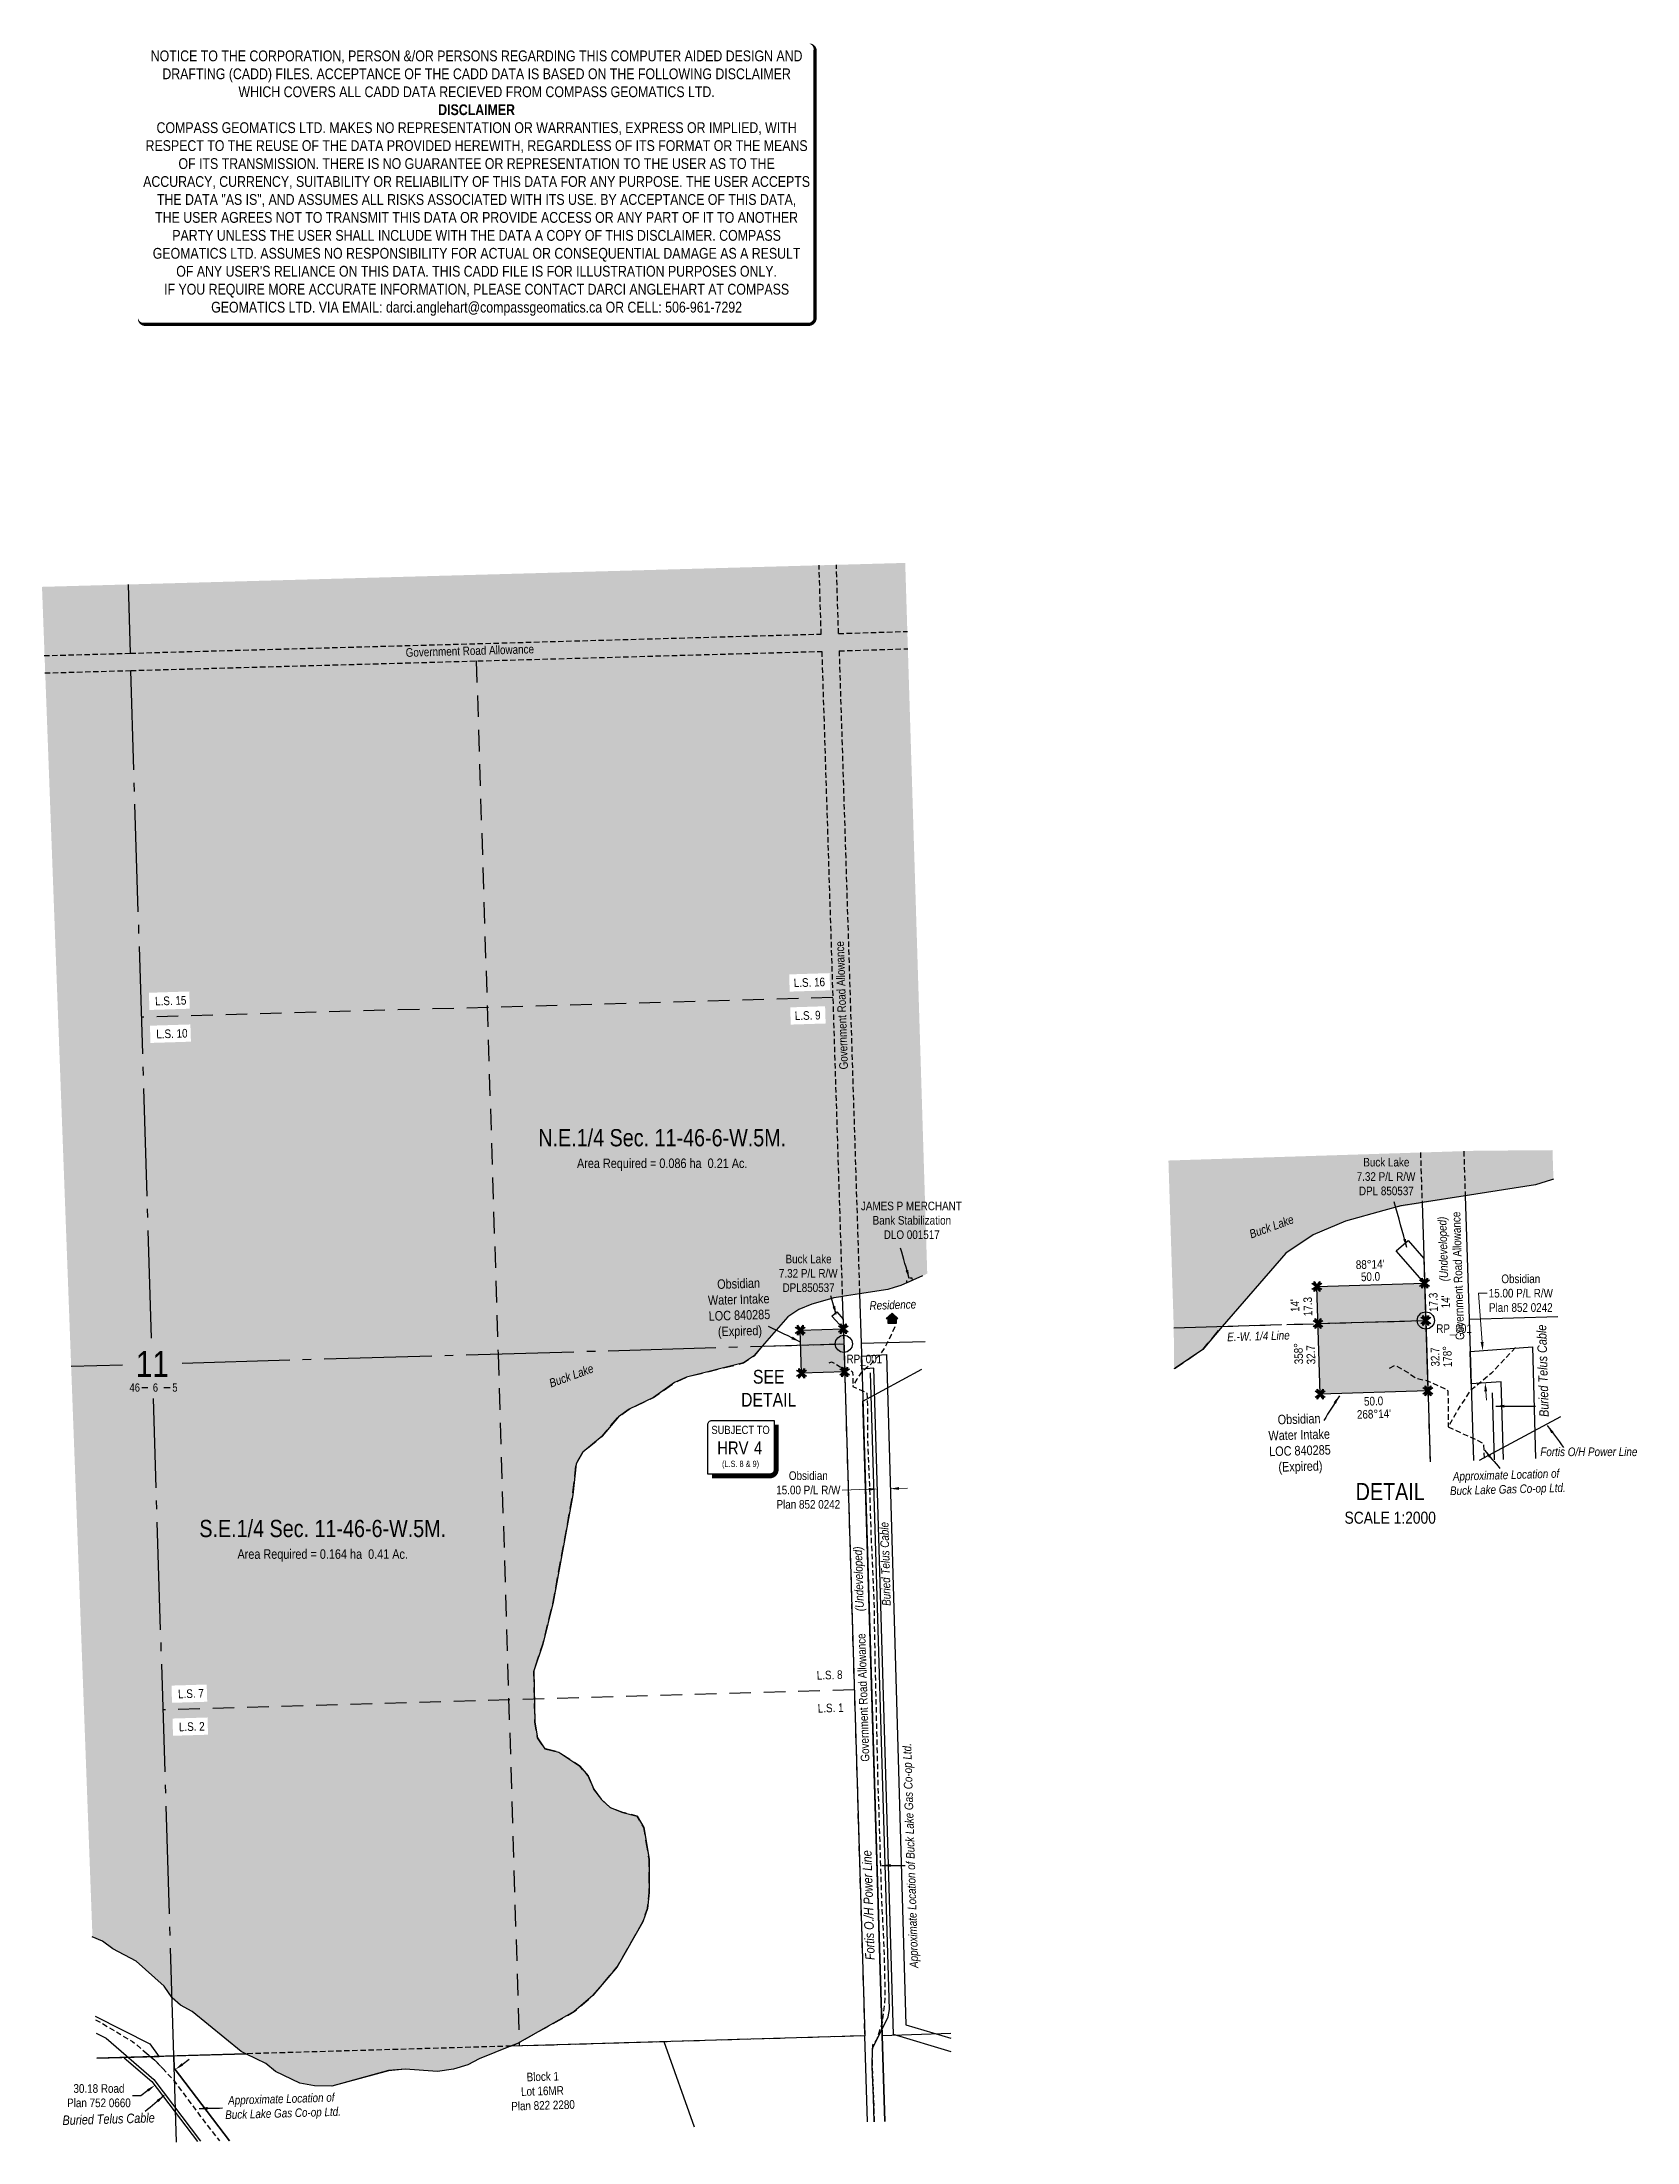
# Model space of a CAD drawing. Extents: x 650161 to 652012, y 5868471 to 5870909.
import ezdxf
from ezdxf.enums import TextEntityAlignment as Align

# ---------------------------------------------------------------- set-up
doc = ezdxf.new("R2010")
doc.units = 0
doc.header["$LTSCALE"] = 5
doc.header["$PDSIZE"] = 0.5
for name, pattern in [('foc-ACCESSROAD', [3.75, 2.5, -1.25]), ('foc-LSD', [8, 5, -3]), ('foc-QUARTERLINE', [33, 25, -3, 2, -3]), ('foc-TRAV', [1.875, 1.25, -0.625]), ('UG_PIPE', [1.875, 1.25, -0.625])]:
    doc.linetypes.add(name, pattern=pattern)
doc.layers.get('Defpoints').update_dxf_attribs({"color": 9})
for name, color, linetype in [('10', 1, 'Continuous'), ('35', 37, 'Continuous'), ('9', 3, 'Continuous'), ('AS-PIPE-UG', 44, 'UG_PIPE'), ('AS-PIPE-UG-T', 44, 'Continuous'), ('AS-POWER', 104, 'foc-POWER'), ('AS-POWER-T', 104, 'Continuous'), ('AS-RESIDENCE', 14, 'Continuous'), ('AS-TELUS', 224, 'foc-TEL'), ('C-AR', 13, 'foc-ACCESSROAD'), ('C-RW', 13, 'Continuous'), ('C-SYMBOL', 7, 'Continuous'), ('CG-NOTES', 7, 'Continuous'), ('CTW', 7, 'Continuous'), ('DETAIL-T', 7, 'Continuous'), ('F-RW', 190, 'Continuous'), ('F-WS', 190, 'foc-ACCESSROAD'), ('L-AREAREQUIRED', 7, 'Continuous'), ('L-BD1', 253, 'Continuous'), ('L-MON', 1, 'Continuous'), ('L-ROAD-T', 7, 'Continuous'), ('L-SEC', 7, 'Continuous'), ('L-SECLBL', 7, 'Continuous'), ('L-SECQ', 8, 'foc-QUARTERLINE'), ('L-SECTION-LSD', 7, 'foc-LSD'), ('L-TITLEDB', 4, 'Continuous'), ('L-TITLEDB-T', 4, 'Continuous'), ('L-WATER-DASH', 7, 'foc-TRAV'), ('P-PROPOSED', 10, 'Continuous'), ('P-PROPOSED-H', 21, 'Continuous'), ('T-WATER', 160, 'Continuous'), ('T-WATER-H', 133, 'Continuous'), ('T-WATER-T', 170, 'Continuous')]:
    doc.layers.add(name, color=color, linetype=linetype)
for name, color, linetype, lineweight in [('C-RW-T', 13, 'Continuous', 9), ('C-WS-T', 13, 'Continuous', 9), ('F-WS-T', 190, 'Continuous', 9), ('T-TEXT', 48, 'Continuous', 18)]:
    doc.layers.add(name, color=color, linetype=linetype, lineweight=lineweight)
doc.layers.add('DISCLAIMER', color=7, linetype='Continuous', plot=False)
doc.styles.add('100L', font='ARIALN.TTF', dxfattribs={"height": 11})
doc.styles.add('175L', font='ARIALN.TTF', dxfattribs={"height": 20})
doc.styles.add('80', font='ARIALN.TTF', dxfattribs={"height": 10})
doc.styles.add('80CG', font='ARIALN.TTF', dxfattribs={"height": 10})
doc.styles.add('80L', font='ARIALN.TTF', dxfattribs={"height": 10})
doc.styles.add('80LS', font='ARIALNI.TTF', dxfattribs={"height": 10})
doc.styles.add('foc-LtypeFont', font='ARIALN.TTF', dxfattribs={"height": 7.35})
doc.styles.add('HRV', font='ARIALN.TTF', dxfattribs={"height": 3})
doc.styles.add('SIMPLEX', font='ARIALN.TTF')
doc.linetypes.add('foc-POWER', pattern='A,6,-1,["P",foc-LtypeFont,S=0.2,R=0,X=-0.625,Y=-0.75],-1.24,4', length=12.24)
doc.linetypes.add('foc-TEL', pattern='A,2,-1,["T",foc-LtypeFont,S=0.2,R=0,X=-0.425,Y=-0.75],-1.24,8', length=12.24)
doc.dimstyles.new('Compass 5 000', dxfattribs={"dimscale": 5, "dimtxt": 9, "dimasz": 2, "dimexe": 0.2, "dimexo": 0.0625, "dimgap": 0.5, "dimtad": 0, "dimtih": 1, "dimtoh": 1, "dimzin": 0, "dimdsep": 46, "dimtxsty": '80CG', "dimcen": 0.1, "dimse1": 1, "dimse2": 1, "dimclrd": 256, "dimclrt": 256, "dimaunit": 1, "dimadec": 4, "dimazin": 0, "dimtfac": 0.06, "dimtofl": 0, "dimtmove": 0, "dimatfit": 1, "dimfxl": 0.2, "dimtolj": 1, "dimtzin": 0, "dimlwd": -1, "dimarcsym": 0})

# ---------------------------------------------------------------- blocks, each defined once
blk = doc.blocks.new('L-SECLBL')
at = {"layer": '9', "color": 7}
for p, q in [((-5.1, -27.8), (-12.3, -27.8)), ((20.7, -27.8), (13.5, -27.8))]:
    blk.add_line(p, q, dxfattribs=at)
at = {"layer": '10', "color": 2, "style": 'SIMPLEX'}
blk.add_attdef('SEC', text='', height=30, dxfattribs=at).set_placement((0, 0), align=Align.MIDDLE)
at = {"layer": '10', "color": 5, "style": '80L'}
blk.add_attdef('TWP', text='', height=9.5, dxfattribs=at).set_placement((-14.4, -27.4), align=Align.MIDDLE_RIGHT)
blk.add_attdef('RGE', text='', height=9.5, dxfattribs=at).set_placement((3.6, -27.4), align=Align.MIDDLE_CENTER)
blk.add_attdef('MER', text='', height=9.5, dxfattribs=at).set_placement((23.2, -27.4), align=Align.MIDDLE_LEFT)
blk = doc.blocks.new('res_occ')
for points in [[(0.1, 0.89), (-1.26, -0.37), (1.46, -0.37)], [(-0.9, -1.43), (1.1, -1.43), (1.1, -0.37), (-0.9, -0.37)]]:
    blk.add_hatch(color=14).paths.add_polyline_path(points)
at = {"color": 14}
for points in [[(0.1, 0.89), (-1.26, -0.37), (1.46, -0.37)], [(-0.9, -1.43), (1.1, -1.43), (1.1, -0.37), (-0.9, -0.37)]]:
    blk.add_lwpolyline(points, close=True, dxfattribs=at)
blk = doc.blocks.new('HRV')
blk.add_lwpolyline([(-35.1, 31.6), (37.2, 31.6), (37.2, -25.5, -0.414214), (32.2, -30.5), (-40.1, -30.5), (-40.1, 26.6, -0.414214)], format="xyb", close=True)
at = {"const_width": 5, "flags": 128}
blk.add_lwpolyline([(-35.1, -33), (32.2, -33, 0.414214), (39.7, -25.5), (39.7, 26.6)], format="xyb", dxfattribs=at)
at = {"style": '80L'}
blk.add_text('SUBJECT TO', height=9.5, dxfattribs=at).set_placement((-2, 13.1), align=Align.BOTTOM_CENTER)
blk.add_attdef('(N.W.1/4 00)', text='', height=7.12, dxfattribs=at).set_placement((-2, -24.4), align=Align.BOTTOM_CENTER)
at = {"layer": 'CTW', "color": 3, "style": 'HRV'}
blk.add_text('HRV', height=15, dxfattribs=at).set_placement((-10.9, -0.2), align=Align.MIDDLE_CENTER)
blk.add_attdef('0', text='', height=15, dxfattribs=at).set_placement((18.3, -0.2), align=Align.MIDDLE_CENTER)
blk = doc.blocks.new('TEMP')
h = blk.add_hatch(color=255)
h.dxf.hatch_style = 1
h.paths.add_polyline_path([(0, 0.25), (-0.67, 1.15), (-0.67, 0.67), (-1.15, 0.67), (-0.25, 0), (-1.15, -0.67), (-0.67, -0.67), (-0.67, -1.15), (0, -0.25), (0.67, -1.15), (0.67, -0.67), (1.15, -0.67), (0.25, 0), (1.15, 0.67), (0.67, 0.67), (0.67, 1.15)])
h.paths.add_polyline_path([(0.57, 0.85), (0.57, 0.57), (0.85, 0.57), (0.08, 0), (0.85, -0.57), (0.57, -0.57), (0.57, -0.85), (0, -0.08), (-0.57, -0.85), (-0.57, -0.57), (-0.85, -0.57), (-0.08, 0), (-0.85, 0.57), (-0.57, 0.57), (-0.57, 0.85), (0, 0.08)], flags=16)
h = blk.add_hatch(color=1)
h.dxf.hatch_style = 1
h.paths.add_polyline_path([(0, 0.08), (-0.57, 0.85), (-0.57, 0.57), (-0.85, 0.57), (-0.08, 0), (-0.85, -0.57), (-0.57, -0.57), (-0.57, -0.85), (0, -0.08), (0.57, -0.85), (0.57, -0.57), (0.85, -0.57), (0.08, 0), (0.85, 0.57), (0.57, 0.57), (0.57, 0.85)])
at = {"color": 1}
for p, q in [((-0.08, 0), (0.08, 0)), ((0, 0.08), (0, -0.08))]:
    blk.add_line(p, q, dxfattribs=at)
at = {"color": 255, "flags": 128}
blk.add_lwpolyline([(-0.25, 0), (-1.15, 0.67), (-0.67, 0.67), (-0.67, 1.15), (0, 0.25), (0.67, 1.15), (0.67, 0.67), (1.15, 0.67), (0.25, 0), (1.15, -0.67), (0.67, -0.67), (0.67, -1.15), (0, -0.25), (-0.67, -1.15), (-0.67, -0.67), (-1.15, -0.67)], close=True, dxfattribs=at)
at = {"color": 1, "flags": 128}
blk.add_lwpolyline([(-0.08, 0), (-0.85, 0.57), (-0.57, 0.57), (-0.57, 0.85), (0, 0.08), (0.57, 0.85), (0.57, 0.57), (0.85, 0.57), (0.08, 0), (0.85, -0.57), (0.57, -0.57), (0.57, -0.85), (0, -0.08), (-0.57, -0.85), (-0.57, -0.57), (-0.85, -0.57)], close=True, dxfattribs=at)
blk = doc.blocks.new('*D20')
at = {"layer": 'Defpoints', "color": 0, "linetype": 'Continuous', "transparency": 16777216}
for p in [(650315.7, 5868554.8), (650347.4, 5868513), (650323.4, 5868494.7)]:
    blk.add_point(p, dxfattribs=at)
at = {"layer": 'L-TITLEDB-T', "transparency": 16777216}
for p, q in [((650323.7, 5868560.8), (650331.6, 5868566.9)), ((650275.8, 5868524.4), (650265.8, 5868524.4)), ((650283.7, 5868530.5), (650275.8, 5868524.4))]:
    blk.add_line(p, q, dxfattribs=at)
at = {"layer": 'L-TITLEDB-T', "linetype": 'Continuous', "transparency": 16777216}
for points in [[(650322.7, 5868562.1), (650324.7, 5868559.5), (650315.7, 5868554.8)], [(650282.7, 5868531.8), (650284.7, 5868529.1), (650291.7, 5868536.5)]]:
    blk.add_solid(points, dxfattribs=at)
at = {"layer": 'L-TITLEDB-T', "linetype": 'Continuous', "transparency": 16777216, "insert": (650227, 5868524.4), "char_height": 10, "attachment_point": 5, "style": '80CG'}
blk.add_mtext('\\A1;30.18 Road\\PPlan 752 0660', dxfattribs=at)
blk = doc.blocks.new('*D21')
at = {"layer": 'C-RW-T', "transparency": 16777216}
for p, q in [((651120.6, 5869228.4), (651089.5, 5869227.5)), ((651155.6, 5869229.4), (651165.6, 5869229.7))]:
    blk.add_line(p, q, dxfattribs=at)
at = {"layer": 'C-RW-T', "linetype": 'Continuous', "transparency": 16777216}
for points in [[(651120.6, 5869230), (651120.7, 5869226.7), (651130.6, 5869228.7)], [(651155.6, 5869231), (651155.7, 5869227.7), (651145.6, 5869229.1)]]:
    blk.add_solid(points, dxfattribs=at)
at = {"layer": 'Defpoints', "color": 0, "linetype": 'Continuous', "transparency": 16777216}
for p in [(651145.6, 5869229.1), (651133.6, 5869125.9), (651148.6, 5869126.3)]:
    blk.add_point(p, dxfattribs=at)
at = {"layer": 'C-RW-T', "linetype": 'Continuous', "transparency": 16777216, "insert": (651050.4, 5869227.5), "char_height": 10, "attachment_point": 5, "style": '80CG'}
blk.add_mtext('\\A1;Obsidian\\P15.00 P/L R/W\\PPlan 852 0242', dxfattribs=at)
blk = doc.blocks.new('*D22')
at = {"layer": 'C-RW-T', "transparency": 16777216}
for p, q in [((651838.3, 5869456), (651828.3, 5869456)), ((651828.3, 5869456), (651831.8, 5869409.3)), ((651832.5, 5869399.3), (651831.8, 5869409.3)), ((651836.7, 5869342), (651837.5, 5869332))]:
    blk.add_line(p, q, dxfattribs=at)
at = {"layer": 'C-RW-T', "linetype": 'Continuous', "transparency": 16777216}
for points in [[(651834.2, 5869399.4), (651830.8, 5869399.2), (651833.2, 5869389.3)], [(651838.4, 5869342.1), (651835.1, 5869341.9), (651836, 5869352)]]:
    blk.add_solid(points, dxfattribs=at)
at = {"layer": 'Defpoints', "color": 0, "linetype": 'Continuous', "transparency": 16777216}
for p in [(651833.2, 5869389.3), (651840, 5869389.8), (651842.8, 5869352.5)]:
    blk.add_point(p, dxfattribs=at)
at = {"layer": 'C-RW-T', "linetype": 'Continuous', "transparency": 16777216, "insert": (651877.4, 5869456), "char_height": 10, "attachment_point": 5, "style": '80CG'}
blk.add_mtext('\\A1;Obsidian\\P15.00 P/L R/W\\PPlan 852 0242', dxfattribs=at)
blk = doc.blocks.new('Disclaimer_Legal')
at = {"layer": 'DISCLAIMER', "color": 254, "flags": 128}
blk.add_lwpolyline([(-3613, -1105, 37.5, 37.5, 0), (4096, -1105, 37.5, 37.5, 0.414214), (4171, -1030, 37.5, 37.5, 0), (4171, 2079, 37.5, 0, 0.414214), (4096, 2154, 0, 0, 0), (-3613, 2154, 0, 0, 0.414214), (-3688, 2079, 0, 0, 0), (-3688, -1030, 0, 37.5, 0.414214)], format="xyseb", close=True, dxfattribs=at)
at = {"layer": 'DISCLAIMER', "color": 254, "insert": (242, 534), "char_height": 125, "width": 7717.57, "attachment_point": 5, "style": '80'}
blk.add_mtext('NOTICE TO THE CORPORATION, PERSON &/OR PERSONS REGARDING THIS COMPUTER AIDED DESIGN AND DRAFTING (CADD) FILES. ACCEPTANCE OF THE CADD DATA IS BASED ON THE FOLLOWING DISCLAIMER WHICH COVERS ALL CADD DATA RECIEVED FROM COMPASS GEOMATICS LTD.\\P{\\fArial Narrow|b1|i0|c0|p34;DISCLAIMER}\\PCOMPASS GEOMATICS LTD. MAKES NO REPRESENTATION OR WARRANTIES, EXPRESS OR IMPLIED, WITH RESPECT TO THE REUSE OF THE DATA PROVIDED HEREWITH, REGARDLESS OF ITS FORMAT OR THE MEANS OF ITS TRANSMISSION. THERE IS NO GUARANTEE OR REPRESENTATION TO THE USER AS TO THE ACCURACY, CURRENCY, SUITABILITY OR RELIABILITY OF THIS DATA FOR ANY PURPOSE. THE USER ACCEPTS THE DATA "AS IS", AND ASSUMES ALL RISKS ASSOCIATED WITH ITS USE. BY ACCEPTANCE OF THIS DATA, THE USER AGREES NOT TO TRANSMIT THIS DATA OR PROVIDE ACCESS OR ANY PART OF IT TO ANOTHER PARTY UNLESS THE USER SHALL INCLUDE WITH THE DATA A COPY OF THIS DISCLAIMER. COMPASS GEOMATICS LTD. ASSUMES NO RESPONSIBILITY FOR ACTUAL OR CONSEQUENTIAL DAMAGE AS A RESULT OF ANY USER\'S RELIANCE ON THIS DATA. THIS CADD FILE IS FOR ILLUSTRATION PURPOSES ONLY.\\PIF YOU REQUIRE MORE ACCURATE INFORMATION, PLEASE CONTACT DARCI ANGLEHART AT COMPASS GEOMATICS LTD. VIA EMAIL: darci.anglehart@compassgeomatics.ca OR CELL: 506-961-7292', dxfattribs=at)

msp = doc.modelspace()

# ---------------------------------------------------------------- hatches: boundary and pattern name
at = {"layer": 'P-PROPOSED-H'}
h = msp.add_hatch(color=256, dxfattribs=at)
h.dxf.hatch_style = 1
h.paths.add_polyline_path([(651769.591, 5869342.715), (651644.566, 5869338.872), (651640.724, 5869463.897), (651765.749, 5869467.74)])
h = msp.add_hatch(color=256, dxfattribs=at)
h.dxf.hatch_style = 1
h.paths.add_polyline_path([(651092.592, 5869364.583), (651042.582, 5869363.046), (651041.045, 5869413.056), (651091.055, 5869414.593)])
at = {"layer": 'T-WATER-H'}
h = msp.add_hatch(color=256, dxfattribs=at)
h.dxf.hatch_style = 1
h.paths.add_polyline_path([(650219.474, 5868708.916), (650231.237, 5868703.726), (650243.163, 5868694.984), (650270.115, 5868680.776), (650302.609, 5868651.454), (650311.87, 5868637.988), (650321.747, 5868629.419), (650335.223, 5868622.315), (650392.231, 5868575.575), (650398.109, 5868572.729), (650420.682, 5868561.8), (650431.95, 5868552.633), (650460.039, 5868539.094), (650477.333, 5868535.753), (650497.185, 5868535.68), (650563.146, 5868553.504), (650582.502, 5868555.234), (650620.124, 5868552.486), (650638.388, 5868555.287), (650655.19, 5868560.181), (650668.305, 5868567.151), (650704.85, 5868581.773), (650712.85, 5868584.975), (650778.587, 5868621.987), (650800.265, 5868640.579), (650828.672, 5868674.207), (650858.364, 5868726.254), (650863.707, 5868741.759), (650865.594, 5868760.184), (650865.624, 5868799.104), (650859.416, 5868835.628), (650851.84, 5868849.098), (650835.143, 5868853.289), (650820.352, 5868858.998), (650809.986, 5868868.715), (650801.283, 5868880.432), (650795.017, 5868895.66), (650785.296, 5868906.947), (650760.673, 5868923.099), (650744.637, 5868927.175), (650736.167, 5868939.855), (650733.004, 5868957.875), (650731.713, 5869017.6), (650742.276, 5869048.611), (650754.132, 5869097.317), (650776.951, 5869221.796), (650780.973, 5869257.924), (650788.677, 5869271.584), (650811.017, 5869290.122), (650829.952, 5869312.661), (650842.63, 5869321.55), (650870.79, 5869335.084), (650895.182, 5869352.195), (650908.906, 5869358.75), (650975.239, 5869375.074), (650988.032, 5869383.845), (650996.984, 5869394.502), (651026.638, 5869428.567), (651039.318, 5869437.037), (651054.306, 5869443.361), (651072.112, 5869448.302), (651080.055, 5869450.506), (651088.148, 5869451.76), (651089.862, 5869452.025), (651109.892, 5869455.12), (651142.59, 5869460.171), (651150.034, 5869462.547), (651157.892, 5869465.053), (651186.475, 5869477.689), (651188.426, 5869478.953), (651162.862, 5870303.807), (650160.904, 5870276.031)])
at = {"layer": 'T-WATER-H', "linetype": 'Continuous'}
h = msp.add_hatch(color=256, dxfattribs=at)
h.dxf.hatch_style = 1
h.paths.add_polyline_path([(651673.877, 5869539.659), (651718.392, 5869552.013), (651729.274, 5869555.033), (651894.587, 5869581.686), (651915.261, 5869588.282), (651914.185, 5869622.094), (651825.543, 5869621.418), (651468.389, 5869610.05), (651474.569, 5869415.896), (651474.918, 5869368.626), (651476.209, 5869368.943), (651508.19, 5869390.872), (651530.584, 5869417.524), (651604.707, 5869502.675), (651636.407, 5869523.849)])

# ---------------------------------------------------------------- linework, layer by layer
at = {"layer": '35', "color": 3}
for centre in [(651767.129, 5869424.4), (651091.607, 5869397.257)]:
    msp.add_circle(centre, 9.997, dxfattribs=at)
at = {"layer": 'AS-PIPE-UG', "flags": 128}
for points in [[(651871.2, 5869392.963), (651843.252, 5869363.076), (651818.187, 5869342.251), (651804.717, 5869321.512), (651793.106, 5869300.849), (651812.199, 5869291.966), (651827.707, 5869285.216), (651834.219, 5869281.246), (651834.812, 5869262.325)], [(651074.781, 5869375.142), (651077.295, 5869376.445), (651082.561, 5869373.605), (651087.233, 5869370.411), (651092.38, 5869369.237), (651101.245, 5869365.284), (651101.806, 5869364.522), (651102.061, 5869356.403), (651101.998, 5869347.837)], [(651725.064, 5869369.112), (651731.349, 5869372.371), (651744.514, 5869365.269), (651756.195, 5869357.286), (651769.061, 5869354.349), (651791.223, 5869344.468), (651792.627, 5869342.564), (651793.264, 5869322.266), (651793.106, 5869300.849)], [(650222.853, 5868612.572), (650229.229, 5868609.29), (650265.888, 5868587.387), (650291.848, 5868565.709), (650302.984, 5868553.887)], [(650280.07, 5868575.543), (650291.848, 5868565.709), (650313.547, 5868542.673), (650344.644, 5868500.782), (650366.861, 5868471.871)]]:
    msp.add_lwpolyline(points, dxfattribs=at)
at = {"layer": 'AS-POWER', "flags": 128}
msp.add_lwpolyline([(651139.207, 5868494.558), (651135.936, 5868594.489), (651113.73, 5869330.85), (651182.292, 5869367.849)], dxfattribs=at)
at = {"layer": 'AS-TELUS', "flags": 128}
for points in [[(651126.804, 5868493.943), (651126.125, 5868522.208), (651124.536, 5868557.894), (651124.727, 5868579.335), (651142.978, 5868615.999), (651144.479, 5868624.333), (651122.499, 5869363.66)], [(650223.653, 5868597.113), (650235.549, 5868591.164), (650290.593, 5868543.387), (650344.969, 5868471.49)]]:
    msp.add_lwpolyline(points, dxfattribs=at)
at = {"layer": 'C-RW', "flags": 128}
for points in [[(651857.145, 5869262.998), (651854.515, 5869353.323), (651819.651, 5869350.751), (651818.52, 5869388.26), (651890.849, 5869393.595), (651894.618, 5869264.129)], [(651216.233, 5868575.444), (651149.078, 5868595.334), (651126.561, 5869368.826), (651112.616, 5869367.798), (651112.163, 5869382.801), (651141.095, 5869384.935), (651163.752, 5868606.628), (651215.651, 5868591.256)]]:
    msp.add_lwpolyline(points, dxfattribs=at)
at = {"layer": 'F-RW', "flags": 128}
msp.add_lwpolyline([(651764.837, 5869496.428), (651765.749, 5869467.74), (651732.772, 5869505.058), (651746.494, 5869517.187), (651764.837, 5869496.428)], close=True, dxfattribs=at)
at = {"layer": 'F-RW'}
msp.add_lwpolyline([(651090.69, 5869426.068), (651091.055, 5869414.593), (651077.864, 5869429.52), (651083.353, 5869434.372), (651090.69, 5869426.068)], close=True, dxfattribs=at)
at = {"layer": 'F-WS', "flags": 128}
msp.add_lwpolyline([(651170.659, 5869473.838), (651170.758, 5869470.742), (651164.739, 5869468.082), (651164.562, 5869473.653), (651170.659, 5869473.838)], close=True, dxfattribs=at)
msp.add_lwpolyline([(651474.918, 5869368.626), (651476.209, 5869368.943), (651508.19, 5869390.872), (651530.572, 5869417.511), (651742.554, 5869423.675), (651767.127, 5869424.402), (651772.072, 5869260.433)], dxfattribs=at)
at = {"layer": 'L-AREAREQUIRED', "color": 5, "linetype": 'Continuous', "flags": 128}
msp.add_lwpolyline([(651113.73, 5869330.85), (651135.936, 5868594.489), (651139.207, 5868494.558)], dxfattribs=at)
at = {"layer": 'L-SEC'}
for p, q in [((651762.77, 5869561.32), (651767.128, 5869424.4)), ((651812.829, 5869569.055), (651817.382, 5869426)), ((651089.863, 5869452.025), (651091.607, 5869397.257)), ((651109.887, 5869455.119), (651111.708, 5869397.897)), ((651767.128, 5869424.4), (651772.073, 5869260.433)), ((651817.384, 5869425.916), (651822.329, 5869261.949)), ((651091.607, 5869397.257), (651115.833, 5868593.895)), ((651111.709, 5869397.863), (651135.936, 5868594.502)), ((651115.833, 5868593.895), (650705.35, 5868581.973)), ((651119.104, 5868493.974), (651115.833, 5868593.895)), ((651139.207, 5868494.558), (651135.934, 5868594.553)), ((651135.936, 5868594.489), (651215.764, 5868596.845)), ((650397.485, 5868573.032), (650224.512, 5868568.008))]:
    msp.add_line(p, q, dxfattribs=at)
at = {"layer": 'L-SECQ'}
for p, q in [((650260.762, 5870278.799), (650263.308, 5870198.977)), ((650288.056, 5869403.907), (650263.949, 5870178.875)), ((651474.569, 5869415.896), (651767.128, 5869424.4)), ((651817.384, 5869425.926), (651920.329, 5869429.051)), ((650323.461, 5869374.929), (651091.607, 5869397.257)), ((651111.709, 5869397.867), (651185.859, 5869400.119)), ((650194.606, 5869371.184), (650254.225, 5869372.917)), ((650313.977, 5868570.606), (650290.232, 5869333.959)), ((650317.131, 5868470.681), (650313.977, 5868570.606))]:
    msp.add_line(p, q, dxfattribs=at)
at = {"layer": 'L-SECTION-LSD'}
for p, q in [((650664.986, 5870189.992), (650690.298, 5869385.592)), ((651078.814, 5869799.183), (650276.469, 5869776.401)), ((650690.298, 5869385.592), (650714.905, 5868582.251)), ((651103.72, 5868995.576), (650301.483, 5868972.267))]:
    msp.add_line(p, q, dxfattribs=at)
at = {"layer": 'L-TITLEDB', "flags": 128}
for points in [[(650222.701, 5868616.66), (650286.011, 5868584.818), (650296.987, 5868569.727), (650224.526, 5868567.648)], [(650918.175, 5868487.883), (650883.177, 5868587.032), (650704.89, 5868581.764), (650668.338, 5868567.125), (650655.19, 5868560.181), (650638.423, 5868555.258), (650620.16, 5868552.457), (650582.54, 5868555.203), (650563.186, 5868553.473), (650497.229, 5868535.645), (650477.333, 5868535.753), (650460.039, 5868539.094), (650431.998, 5868552.595), (650420.73, 5868561.762), (650398.14, 5868572.701), (650314.027, 5868570.217), (650314.467, 5868556.373), (650378.401, 5868472.206)], [(650378.401, 5868472.206), (650314.467, 5868556.373), (650314.027, 5868570.217), (650256.442, 5868568.565), (650288.449, 5868540.75), (650341.336, 5868471.13)]]:
    msp.add_lwpolyline(points, dxfattribs=at)
at = {"layer": 'L-WATER-DASH'}
for p, q in [((651065.381, 5870221.211), (651062.832, 5870301.034)), ((651085.483, 5870221.831), (651082.936, 5870301.591)), ((650263.392, 5870198.979), (651065.465, 5870221.213)), ((651085.483, 5870221.831), (651165.326, 5870224.297)), ((650163.388, 5870196.202), (650263.391, 5870198.979)), ((650263.949, 5870178.875), (651066.022, 5870201.109)), ((651066.022, 5870201.109), (651089.863, 5869452.025)), ((651086.124, 5870201.73), (651165.949, 5870204.195)), ((651086.124, 5870201.749), (651109.887, 5869455.12)), ((650164.013, 5870176.1), (650263.949, 5870178.875)), ((651760.923, 5869619.361), (651762.77, 5869561.32)), ((651811.177, 5869620.96), (651812.829, 5869569.056)), ((650705.35, 5868581.973), (650397.485, 5868573.032))]:
    msp.add_line(p, q, dxfattribs=at)
at = {"layer": 'P-PROPOSED', "flags": 128}
for points in [[(651769.591, 5869342.715), (651644.566, 5869338.872), (651640.724, 5869463.897), (651765.749, 5869467.74)], [(651092.592, 5869364.583), (651042.582, 5869363.046), (651041.045, 5869413.056), (651091.055, 5869414.593)]]:
    msp.add_lwpolyline(points, close=True, dxfattribs=at)
at = {"layer": 'T-WATER', "linetype": 'Continuous', "flags": 128}
msp.add_lwpolyline([(651915.261, 5869588.282), (651913.197, 5869587.624), (651894.587, 5869581.686), (651812.842, 5869569.057), (651762.767, 5869561.319), (651758.482, 5869560.657), (651738.249, 5869557.523), (651718.392, 5869552.013), (651673.877, 5869539.659), (651636.407, 5869523.849), (651604.707, 5869502.675), (651530.572, 5869417.511), (651508.192, 5869390.869), (651476.209, 5869368.942), (651476.064, 5869368.906)], dxfattribs=at)

# ---------------------------------------------------------------- block references
at = {"layer": 'AS-RESIDENCE', "color": 2, "xscale": 5.00000000000001, "yscale": 5.00000000000001, "zscale": 5.00000000000001}
msp.add_blockref('res_occ', (651147.177, 5869428.37), dxfattribs=at)
at = {"layer": 'C-AR', "color": 5, "linetype": 'Continuous', "xscale": 0.1, "yscale": 0.1, "zscale": 0.1}
msp.add_blockref('Disclaimer_Legal', (650641.145, 5870691.295), dxfattribs=at)
at = {"layer": 'CG-NOTES', "color": 2}
msp.add_blockref('HRV', (650973.719, 5869276.647), dxfattribs=at).add_auto_attribs({'(N.W.1/4 00)': '(L.S. 8 & 9)', '0': '4'})
at = {"layer": 'L-MON', "color": 2, "xscale": 4.99871, "yscale": 4.99871, "zscale": 4.99871}
for p in [(651640.724, 5869463.897), (651765.749, 5869467.74), (651041.045, 5869413.056), (651091.055, 5869414.593), (651042.582, 5869363.046), (651092.592, 5869364.583), (651644.566, 5869338.872), (651769.591, 5869342.715)]:
    msp.add_blockref('TEMP', p, dxfattribs=at)
at = {"layer": 'L-MON', "color": 2, "linetype": 'Continuous', "xscale": 4.99871, "yscale": 4.99871, "zscale": 4.99871}
for p in [(651642.049, 5869420.765), (651767.081, 5869424.399)]:
    msp.add_blockref('TEMP', p, dxfattribs=at)
at = {"layer": 'L-SECLBL', "color": 2, "xscale": 0.999742, "yscale": 0.999742, "zscale": 0.999742}
msp.add_blockref('L-SECLBL', (650288.988, 5869373.927), dxfattribs=at).add_auto_attribs({'SEC': '11', 'TWP': '46', 'RGE': '6', 'MER': '5'})

# ---------------------------------------------------------------- texts
at = {"layer": '35', "color": 3, "style": '80'}
for p in [(651779.256, 5869409.994), (651094.736, 5869374.711)]:
    msp.add_attdef('RP_001', p, 'RP', height=9.9974, dxfattribs=at)
at = {"layer": 'AS-PIPE-UG-T', "char_height": 9.99742, "attachment_point": 1, "style": '80L'}
for s, width, insert, rotation in [('{\\fArial Narrow|b0|i1|c0|p34;Approximate Location of Buck Lake Gas Co-op Ltd.}', 279.71192, (651168.006, 5868672.571), 91.82009), ('\\pi4.14852;{\\fArial Narrow|b0|i1|c0|p34;Approximate Location of \\P\\pi0.2989;Buck Lake Gas Co-op Ltd.}', 133.30571, (650372.641, 5868523.889), 1.663629)]:
    msp.add_mtext_dynamic_manual_height_columns(s, width=width, gutter_width=49.987, heights=[0], dxfattribs=dict(at, insert=insert, rotation=rotation))
at = {"layer": 'AS-POWER', "insert": (651899.713, 5869276.933), "char_height": 9.99742, "attachment_point": 1, "style": '100L'}
msp.add_mtext_dynamic_manual_height_columns('\\pi0.32618;{\\fArial Narrow|b0|i1|c0|p34;Fortis O/H Power Line}', width=112.47207, gutter_width=54.986, heights=[0], dxfattribs=at)
at = {"layer": 'AS-POWER-T', "insert": (651116.529, 5868681.392), "char_height": 10.99716, "attachment_point": 1, "rotation": 91.727204, "style": '100L'}
msp.add_mtext_dynamic_manual_height_columns('\\pi0.3588;{\\fArial Narrow|b0|i1|c0|p34;Fortis O./H Power Line}', width=127.22246, gutter_width=54.986, heights=[0], dxfattribs=at)
at = {"layer": 'AS-RESIDENCE', "insert": (651120.94, 5869446.665), "char_height": 10, "attachment_point": 1, "rotation": 1.738955, "style": '80L'}
msp.add_mtext_dynamic_manual_height_columns('\\pi0.32626;{\\fArial Narrow|b0|i1|c0|p34;Residence}', width=53.94038, gutter_width=50, heights=[0], dxfattribs=at)
at = {"layer": 'AS-TELUS', "attachment_point": 1, "style": '100L'}
for s, width, insert, char_height, rotation in [('\\pi0.32879;{\\fArial Narrow|b0|i1|c0|p34;Buried Telus Cable}', 106.93097, (651898.988, 5869311.925), 10.99716, 91.667445), ('\\pi0.2989;{\\fArial Narrow|b0|i1|c0|p34;Buried Telus Cable}', 97.20997, (651136.177, 5869092.614), 9.99742, 91.667445), ('\\pi0.32879;{\\fArial Narrow|b0|i1|c0|p34;Buried Telus Cable}', 106.93097, (650184.166, 5868501.342), 10.99716, 1.643699)]:
    msp.add_mtext_dynamic_manual_height_columns(s, width=width, gutter_width=54.986, heights=[0], dxfattribs=dict(at, insert=insert, char_height=char_height, rotation=rotation))
at = {"layer": 'C-SYMBOL', "color": 3, "linetype": 'Continuous', "style": '175L'}
for s, p in [('N.E.1/4 Sec. 11-46-6-W.5M.', (650880.808, 5869620.542)), ('S.E.1/4 Sec. 11-46-6-W.5M.', (650486.725, 5869166.899))]:
    msp.add_text(s, height=19.99484, dxfattribs=at).set_placement(p, align=Align.BOTTOM_CENTER)
at = {"layer": 'C-WS-T', "char_height": 10.99716, "attachment_point": 1, "rotation": 1.664977, "style": '100L'}
for insert in [(650933.016, 5869471.651), (651583.592, 5869314.413)]:
    msp.add_mtext_dynamic_manual_height_columns('\\pi11.41222;Obsidian\\P\\pi0.16001;Water Intake\\P\\pi0.50507;LOC 840285\\P\\pi10.72583;(Expired)', width=71.02891, gutter_width=54.986, heights=[0], dxfattribs=dict(at, insert=insert))
at = {"layer": 'DETAIL-T', "color": 3, "attachment_point": 5, "style": '80CG'}
for s, insert, char_height, width in [('SEE\\PDETAIL', (651004.41, 5869345.691), 15.9959, 53.77777), ('DETAIL\\P{\\H0.7x;SCALE 1:2000}', (651725.814, 5869212.009), 19.99484, 116.94472)]:
    msp.add_mtext(s, dxfattribs=dict(at, insert=insert, char_height=char_height, width=width))
at = {"layer": 'F-RW', "char_height": 9.99742, "attachment_point": 1, "style": '80L'}
for s, insert in [('\\pi7.9845;Buck Lake\\P\\pi0.31254;7.32 P/L R/W\\P\\pi2.92101;DPL 850537', (651686.589, 5869613.144)), ('\\pi7.9845;Buck Lake\\P\\pi0.31254;7.32 P/L R/W\\P\\pi4.51336;DPL850537', (651015.945, 5869500.789))]:
    msp.add_mtext_dynamic_manual_height_columns(s, width=68.11107, gutter_width=49.987, heights=[0], dxfattribs=dict(at, insert=insert))
at = {"layer": 'F-WS-T', "insert": (651111.274, 5869562.325), "char_height": 9.99742, "attachment_point": 1, "style": '80L'}
msp.add_mtext_dynamic_manual_height_columns('\\pi0.20343;JAMES P MERCHANT\\P\\pi13.77769;Bank Stabilization\\P\\pi26.70409;DLO 001517', width=116.95249, gutter_width=49.987, heights=[0], dxfattribs=at)
at = {"layer": 'L-AREAREQUIRED', "color": 5, "linetype": 'Continuous', "style": '100L'}
for s, p in [('Area Required = 0.086 ha  0.21 Ac.', (650880.808, 5869598.048)), ('Area Required = 0.164 ha  0.41 Ac.', (650486.725, 5869144.405))]:
    msp.add_text(s, height=10.99716, dxfattribs=at).set_placement(p, align=Align.BOTTOM_CENTER)
at = {"layer": 'L-BD1', "style": '80L'}
for s, rotation, p in [("88°14'", 1.7604, (651702.507, 5869489.551)), ('50.0', 1.7604, (651702.944, 5869475.312)), ("14'", 91.7604, (651615.186, 5869441.674)), ('17.3', 91.7604, (651630.226, 5869440.471)), ('17.3', 91.7604, (651775.96, 5869445.465)), ("14'", 91.7604, (651790.199, 5869445.903)), ('358°', 91.7604, (651619.366, 5869385.881)), ('32.7', 91.7604, (651633.659, 5869384.604)), ('32.7', 91.7604, (651777.907, 5869382.014)), ('178°', 91.7604, (651792.146, 5869382.452))]:
    msp.add_text(s, height=9.9974, rotation=rotation, dxfattribs=at).set_placement(p, align=Align.MIDDLE)
at = {"layer": 'L-BD1', "linetype": 'Continuous', "style": '80L'}
for s, p in [("268°14'", (651706.97, 5869315.785)), ('50.0', (651706.509, 5869330.774))]:
    msp.add_text(s, height=9.9974, rotation=1.760471, dxfattribs=at).set_placement(p, align=Align.MIDDLE)
at = {"layer": 'L-ROAD-T', "style": '80L'}
for rotation, p in [(1.587901, (650657.494, 5870201.819)), (91.822948, (651804.476, 5869476.174))]:
    msp.add_text('Government Road Allowance', height=9.99742, rotation=rotation, dxfattribs=at).set_placement(p, align=Align.MIDDLE_CENTER)
at = {"layer": 'L-SECQ', "insert": (651536.089, 5869410.204), "char_height": 9.99742, "attachment_point": 1, "rotation": 1.664977, "style": '100L'}
msp.add_mtext_dynamic_manual_height_columns('\\pi0.32618;{\\fArial Narrow|b0|i1|c0|p34;E.-W. 1/4 Line}', width=72.38691, gutter_width=54.986, heights=[0], dxfattribs=at)
at = {"layer": 'L-TITLEDB-T', "insert": (650703.903, 5868550.462), "char_height": 9.99742, "attachment_point": 1, "rotation": 1.692475, "style": '80CG'}
msp.add_mtext_dynamic_manual_height_columns('\\pi19.4072;Block 1\\P\\pi12.36604;Lot 16MR\\P\\pi0.48985;Plan 822 2280', width=73.40984, gutter_width=49.987, heights=[0], dxfattribs=at)
at = {"layer": 'T-TEXT', "style": '80LS'}
for p in [(651787.003, 5869507.333), (651108.754, 5869124.394)]:
    msp.add_text('(Undeveloped)', height=9.99742, rotation=91.822948, dxfattribs=at).set_placement(p, align=Align.MIDDLE_CENTER)
at = {"layer": 'T-WATER-T', "char_height": 9.99742, "attachment_point": 1, "rotation": 20, "style": '175L'}
for insert in [(651560.877, 5869528.752), (650748.146, 5869355.676)]:
    msp.add_mtext_dynamic_manual_height_columns('\\pi0.2989;{\\fArial Narrow|b0|i1|c0|p34;Buck Lake}', width=53.29907, gutter_width=99.974, heights=[0], dxfattribs=dict(at, insert=insert))

# ---------------------------------------------------------------- dimensions: what is measured, and where the dimension line sits
at = {"layer": 'C-RW-T', "linetype": 'Continuous'}
dim = msp.add_linear_dim(base=(651833.227, 5869389.345), p1=(651842.796, 5869352.458), p2=(651840.038, 5869389.847), angle=94.21845, text='Obsidian\\P15.00 P/L R/W\\PPlan 852 0242', dimstyle='Compass 5 000', override={"dimtmove": 1}, dxfattribs=at)
dim.commit()
dim.dimension.update_dxf_attribs({"geometry": '*D22', "text_midpoint": (651846.902, 5869456.011), "dimtype": 161})
dim = msp.add_linear_dim(base=(651145.632, 5869229.087), p1=(651133.633, 5869125.895), p2=(651148.623, 5869126.331), angle=1.667445, text='Obsidian\\P15.00 P/L R/W\\PPlan 852 0242', dimstyle='Compass 5 000', dxfattribs=at)
dim.commit()
dim.dimension.update_dxf_attribs({"geometry": '*D21', "text_midpoint": (651050.439, 5869227.454), "dimtype": 161})
at = {"layer": 'L-TITLEDB-T', "color": 3, "linetype": 'Continuous'}
dim = msp.add_linear_dim(base=(650315.698, 5868554.753), p1=(650323.405, 5868494.736), p2=(650347.426, 5868512.983), angle=37.220461, text='30.18 Road\\PPlan 752 0660', dimstyle='Compass 5 000', dxfattribs=at)
dim.commit()
dim.dimension.update_dxf_attribs({"geometry": '*D20', "text_midpoint": (650227.026, 5868524.409), "dimtype": 161})

# ---------------------------------------------------------------- leaders
at = {"layer": 'AS-PIPE-UG-T', "path_type": 1}
for points in [[(651135.87, 5868791.729), (651162.737, 5868791.729)], [(650343.151, 5868509.539), (650370.502, 5868510.195)]]:
    msp.add_leader(points, dimstyle='Compass 5 000', override={"dimgap": 0.5, "dimtad": 0}, dxfattribs=at)
at = {"layer": 'AS-POWER', "path_type": 1}
msp.add_leader([(651908.17, 5869302.482), (651926.856, 5869276.933)], dimstyle='Compass 5 000', override={"dimgap": 0.5, "dimtad": 0}, dxfattribs=at)
at = {"layer": 'AS-TELUS', "path_type": 1}
for points in [[(651848.402, 5869324.864), (651894.569, 5869324.864)], [(650302.691, 5868524.644), (650280.804, 5868506.276)]]:
    msp.add_leader(points, dimstyle='Compass 5 000', override={"dimgap": 0.5, "dimtad": 0}, dxfattribs=at)
at = {"layer": 'C-WS-T', "path_type": 1}
for points in [[(651040.489, 5869399.771), (651004.15, 5869417.408)], [(651666.796, 5869337.023), (651648.684, 5869308.288)]]:
    msp.add_leader(points, dimstyle='Compass 5 000', override={"dimgap": 0.5, "dimtad": 0}, dxfattribs=at)
at = {"layer": 'F-RW', "path_type": 1}
for points in [[(651745.182, 5869509.103), (651730.572, 5869561.936)], [(651082.828, 5869431.138), (651076.446, 5869453.041)]]:
    msp.add_leader(points, dimstyle='Compass 5 000', override={"dimgap": 0.5, "dimtad": 0}, dxfattribs=at)
at = {"layer": 'F-WS-T', "path_type": 1}
msp.add_leader([(651167.572, 5869473.032), (651157.511, 5869508.232)], dimstyle='Compass 5 000', override={"dimgap": 0.5, "dimtad": 0}, dxfattribs=at)

# ---------------------------------------------------------------- next in the draw order: texts
at = {"layer": 'AS-PIPE-UG-T', "insert": (651794.261, 5869248.216), "char_height": 9.99742, "attachment_point": 1, "rotation": 1.663629, "style": '80L', "bg_fill": 3, "box_fill_scale": 1.15, "bg_fill_color": 256, "bg_fill_true_color": 256, "bg_fill_transparency": 0}
msp.add_mtext_dynamic_manual_height_columns('\\pi4.14852;{\\fArial Narrow|b0|i1|c0|p34;Approximate Location of \\P\\pi0.2989;Buck Lake Gas Co-op Ltd.}', width=133.30571, gutter_width=49.987, heights=[0], dxfattribs=at)
at = {"layer": 'L-SECTION-LSD', "char_height": 10, "attachment_point": 1, "style": '100L', "bg_fill": 2}
for s, width, insert, rotation in [('L.S. 16', 36.94144, (651033.316, 5869821.285), 1.802317), ('\\pi1.8458;L.S. 15', 36.85945, (650290.155, 5869799.975), 1.802317), ('L.S. 9', 30.52728, (651034.52, 5869783.019), 1.802317), ('\\pi2.02908;L.S. 10', 36.95405, (650291.359, 5869761.709), 1.802317), ('\\pi2.30612;L.S. 7', 30.88047, (650316.358, 5868995.669), 1.754512), ('\\pi2.14046;L.S. 2', 30.65342, (650317.53, 5868957.403), 1.754512)]:
    msp.add_mtext_dynamic_manual_height_columns(s, width=width, gutter_width=55, heights=[0], dxfattribs=dict(at, insert=insert, rotation=rotation))
at = {"layer": 'L-SECTION-LSD', "char_height": 10, "attachment_point": 1, "rotation": 1.754512, "style": '100L', "bg_fill": 3, "box_fill_scale": 1.5, "bg_fill_color": 256, "bg_fill_transparency": 0}
for s, width, insert in [('L.S. 8', 30.40114, (651060.016, 5869017.384)), ('L.S. 1', 29.99119, (651061.188, 5868979.117))]:
    msp.add_mtext_dynamic_manual_height_columns(s, width=width, gutter_width=55, heights=[0], dxfattribs=dict(at, insert=insert))

# ---------------------------------------------------------------- next in the draw order: linework, layer by layer
at = {"layer": 'AS-PIPE-UG', "flags": 128}
msp.add_lwpolyline([(651150.926, 5869416.939), (651146.57, 5869407.896), (651139.875, 5869394.104), (651133.961, 5869385.458), (651122.056, 5869372.727), (651112.03, 5869364.398), (651106.642, 5869356.102), (651101.998, 5869347.837), (651109.635, 5869344.284), (651115.838, 5869341.584), (651118.443, 5869339.995), (651118.948, 5869323.869), (651118.998, 5869307.283), (651119.099, 5869286.913), (651121.285, 5869234.324), (651123.283, 5869170.597), (651126.456, 5869101.562), (651127.631, 5869031.908), (651129.262, 5868962.714), (651130.852, 5868894.855), (651133.285, 5868817.225), (651135.203, 5868756.056), (651138.443, 5868687.023), (651139.422, 5868638.627), (651136.241, 5868609.248), (651129.666, 5868589.449), (651124.759, 5868582.95), (651124.536, 5868557.894), (651126.125, 5868522.208), (651126.804, 5868493.943)], dxfattribs=at)
at = {"layer": 'AS-POWER', "flags": 128}
msp.add_lwpolyline([(651829.557, 5869262.167), (651923.828, 5869313.039)], dxfattribs=at)
at = {"layer": 'AS-TELUS', "flags": 128}
msp.add_lwpolyline([(651846.671, 5869262.683), (651844.36, 5869340.408)], dxfattribs=at)
at = {"layer": 'F-WS', "flags": 128}
msp.add_lwpolyline([(650704.89, 5868581.764), (650712.85, 5868584.974), (650778.587, 5868621.989), (650800.265, 5868640.579), (650828.672, 5868674.209), (650858.364, 5868726.256), (650863.706, 5868741.76), (650865.593, 5868760.184), (650865.625, 5868799.104), (650859.416, 5868835.628), (650851.84, 5868849.099), (650835.144, 5868853.289), (650820.352, 5868858.998), (650809.987, 5868868.716), (650801.283, 5868880.432), (650795.016, 5868895.66), (650785.296, 5868906.947), (650760.674, 5868923.1), (650744.636, 5868927.175), (650736.167, 5868939.856), (650733.004, 5868957.877), (650731.713, 5869017.601), (650742.277, 5869048.611), (650754.132, 5869097.319), (650776.951, 5869221.796), (650780.973, 5869257.924), (650788.677, 5869271.585), (650811.017, 5869290.122), (650829.952, 5869312.661), (650842.63, 5869321.551), (650870.79, 5869335.086), (650895.183, 5869352.197), (650908.907, 5869358.75), (650975.239, 5869375.074), (650988.031, 5869383.846), (650996.984, 5869394.502), (651081.777, 5869396.967), (651091.606, 5869397.258), (651115.832, 5868593.896), (650704.89, 5868581.764)], close=True, dxfattribs=at)
at = {"layer": 'T-WATER', "linetype": 'Continuous', "flags": 128}
msp.add_lwpolyline([(651183.058, 5869476.178), (651157.892, 5869465.053), (651150.034, 5869462.547), (651142.59, 5869460.171), (651109.892, 5869455.12), (651089.862, 5869452.025), (651088.148, 5869451.76), (651080.055, 5869450.506), (651072.112, 5869448.302), (651054.306, 5869443.361), (651039.318, 5869437.037), (651026.638, 5869428.567), (650996.984, 5869394.502), (650988.032, 5869383.845), (650975.239, 5869375.074), (650908.906, 5869358.75), (650895.182, 5869352.195), (650870.79, 5869335.084), (650842.63, 5869321.55), (650829.952, 5869312.661), (650811.017, 5869290.122), (650788.677, 5869271.584), (650780.973, 5869257.924), (650776.951, 5869221.796), (650754.132, 5869097.317), (650742.276, 5869048.611), (650731.713, 5869017.6), (650733.004, 5868957.875), (650736.167, 5868939.855), (650744.637, 5868927.175), (650760.673, 5868923.099), (650785.296, 5868906.947), (650795.017, 5868895.66), (650801.283, 5868880.432), (650809.986, 5868868.715), (650820.352, 5868858.998), (650835.143, 5868853.289), (650851.84, 5868849.098), (650859.416, 5868835.628), (650865.624, 5868799.104), (650865.594, 5868760.184), (650863.707, 5868741.759), (650858.364, 5868726.254), (650828.672, 5868674.207), (650800.265, 5868640.579), (650778.587, 5868621.987), (650712.85, 5868584.975), (650704.85, 5868581.773), (650668.305, 5868567.151), (650655.19, 5868560.181), (650638.388, 5868555.287), (650620.124, 5868552.486), (650582.502, 5868555.234), (650563.146, 5868553.504), (650497.185, 5868535.68), (650477.333, 5868535.753), (650460.039, 5868539.094), (650431.95, 5868552.633), (650420.682, 5868561.8), (650398.109, 5868572.729), (650392.231, 5868575.575), (650335.223, 5868622.315), (650321.747, 5868629.419), (650311.87, 5868637.988), (650302.609, 5868651.454), (650270.115, 5868680.776), (650243.163, 5868694.984), (650231.237, 5868703.726), (650219.262, 5868709.01)], dxfattribs=at)

# ---------------------------------------------------------------- next in the draw order: texts
at = {"layer": 'L-ROAD-T', "style": '80L'}
for p in [(651089.052, 5869790.257), (651113.957, 5868986.65)]:
    msp.add_text('Government Road Allowance', height=9.99742, rotation=91.822948, dxfattribs=at).set_placement(p, align=Align.MIDDLE_CENTER)

# ---------------------------------------------------------------- next in the draw order: leaders
at = {"layer": 'AS-PIPE-UG-T', "path_type": 1}
msp.add_leader([(651835.273, 5869273.809), (651853.187, 5869252.467)], dimstyle='Compass 5 000', override={"dimgap": 0.5, "dimtad": 0}, dxfattribs=at)

doc.saveas('drawing.dxf')
